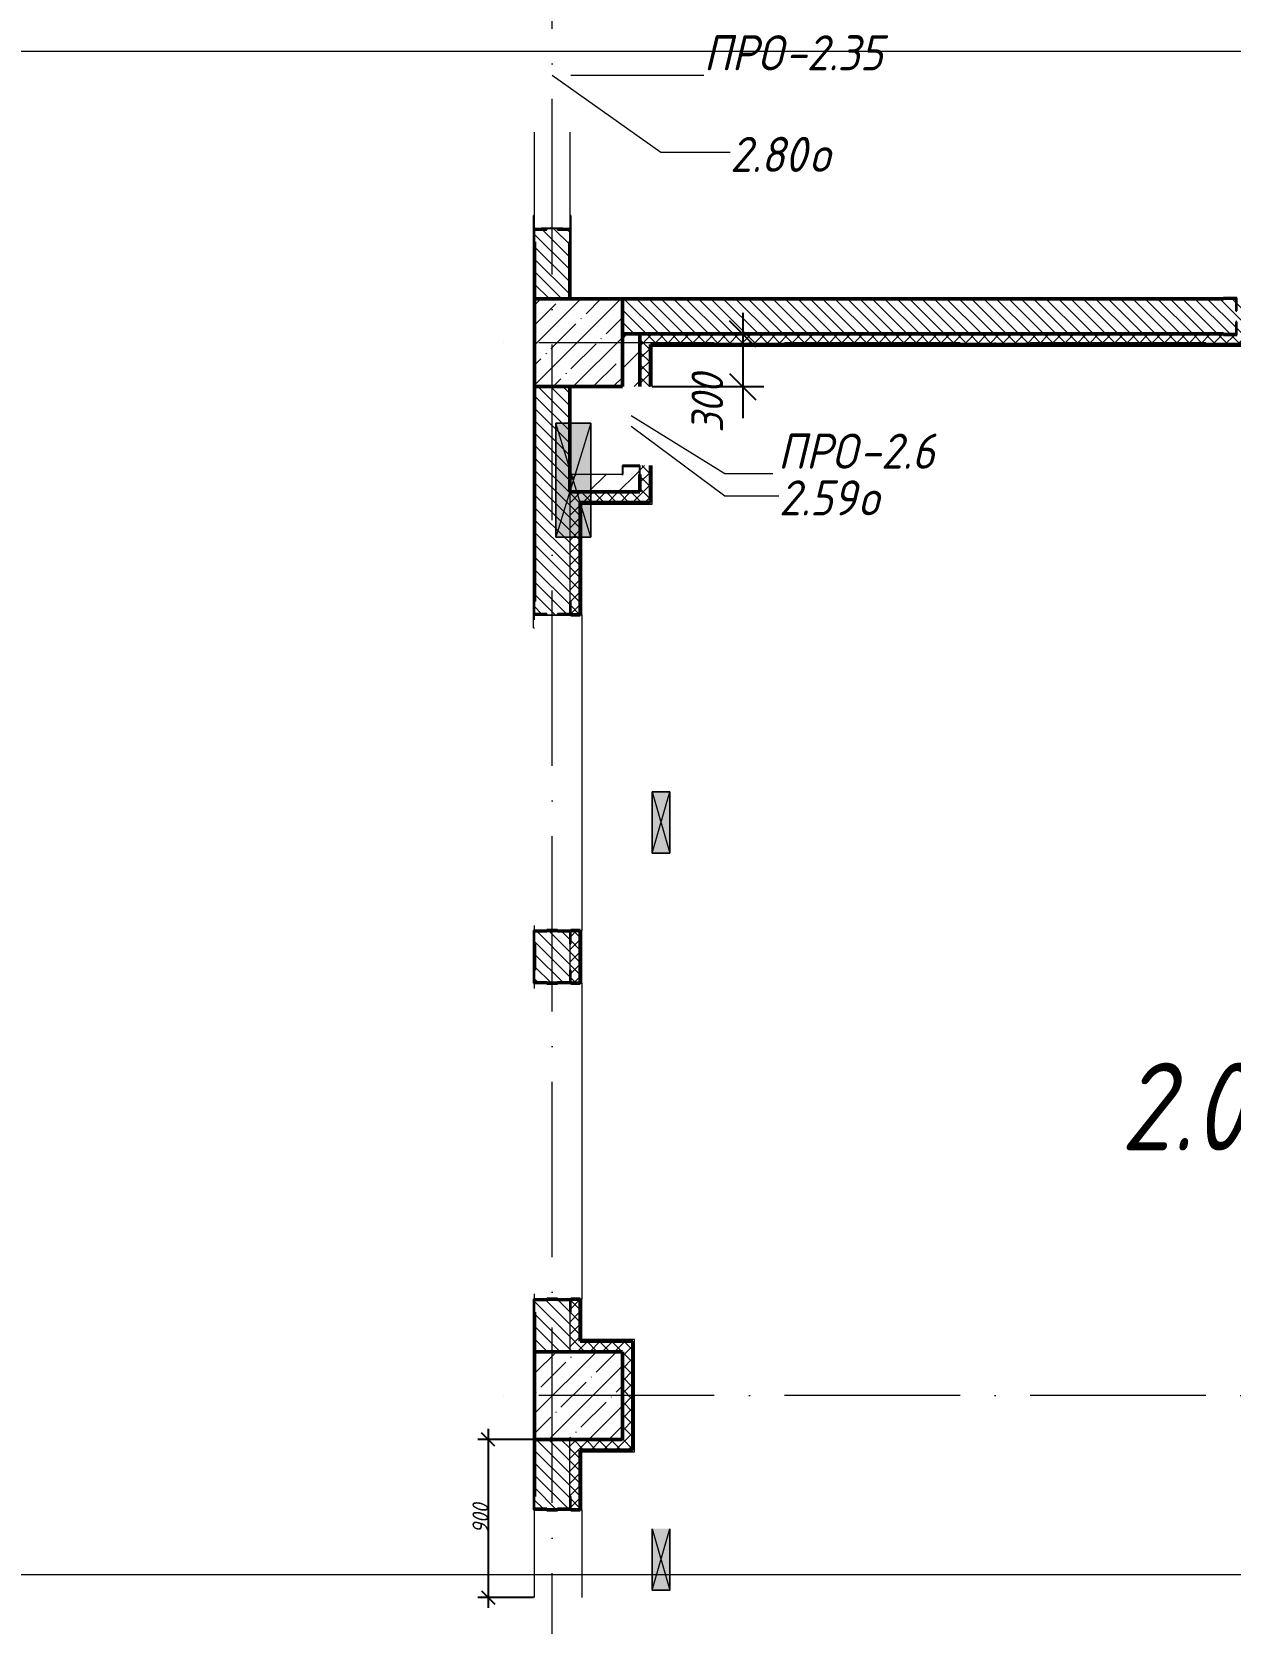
# Model space of a CAD drawing. Header units: millimetres. Extents: x -537608 to 253996, y -217170 to 186033.
# Drawn here: x -94262 to -87435, y -29704 to -20636 of the extents above; entities that cross this region are included whole.
import ezdxf

# ---------------------------------------------------------------- set-up
doc = ezdxf.new("R2010")
doc.units = ezdxf.units.MM
doc.linetypes.add('50_200_ШТРИХ_1Т_ш5_п1_п1_', pattern=[1400, 1000, -200, 0, -200])
for name, color, linetype, lineweight in [('A-____-____-DIMS', 7, 'Continuous', 9), ('A-DETL-GENF-OTLN', 7, 'Continuous', 9), ('A-GENM-____-IDEN', 7, 'Continuous', 9), ('A-GENM-____-MCUT', 7, 'Continuous', 25), ('A-GENM-____-OTLN', 7, 'Continuous', 9), ('A-GENM-____-OTLN-1', 7, 'Continuous', 25), ('A-GLAZ-____-IDEN', 7, 'Continuous', 9), ('A-GLAZ-____-OTLN', 7, 'Continuous', 9), ('A-WALL-____-MCUT-2', 7, 'Continuous', 50), ('A-WALL-____-MCUT-3', 7, 'Continuous', 9), ('A-WALL-____-OTLN', 7, 'Continuous', 9), ('A-WALL-____-PATT-1', 7, 'Continuous', 9), ('A-WALL-FNSH-MCUT-1', 7, 'Continuous', 9), ('I-WALL-____-OTLN', 7, 'Continuous', 9), ('S-COLS-____-MCUT', 7, 'Continuous', 50), ('S-COLS-____-OTLN', 7, 'Continuous', 9), ('S-GRID-____-OTLN-1', 7, '50_200_ШТРИХ_1Т_ш5_п1_п1_', 9), ('Марки помещений', 7, 'Continuous', 9)]:
    doc.layers.add(name, color=color, linetype=linetype, lineweight=lineweight)
doc.layers.add('A-WALL-____-PATT-2', color=7, linetype='Continuous', lineweight=9, true_color=0x787878)
doc.layers.add('G-____-____-SYMB-1', color=9, linetype='Continuous', lineweight=9, true_color=0x808080)
doc.styles.add('ISOCPEUR_I_10', font='isocpeui.ttf', dxfattribs={"width": 0.9, "height": 180})
doc.styles.add('ISOCPEUR_I_3', font='isocpeui.ttf', dxfattribs={"width": 0.85, "height": 2.2})
doc.styles.add('ISOCPEUR_I_7', font='isocpeui.ttf', dxfattribs={"width": 0.9, "height": 90})
doc.styles.add('ISOCPEUR_I_9', font='isocpeui.ttf', dxfattribs={"width": 0.9, "height": 250})
doc.dimstyles.new('ISO-1_8_0_9К_СРЕДНИЙ_Кладочные_2', dxfattribs={"dimscale": 304.8, "dimtxt": 89.638306, "dimasz": 0.246063, "dimexe": 0.19685, "dimexo": 0, "dimgap": 0, "dimtad": 1, "dimdec": 3, "dimrnd": 0.001, "dimdsep": 46, "dimtxsty": 'ISOCPEUR_I_7', "dimblk1": 'OBLIQUE', "dimblk2": 'OBLIQUE', "dimsah": 1, "dimcen": 0.09, "dimdle": 0.19685, "dimazin": 0, "dimtfac": 1, "dimtdec": 4, "dimtix": 1, "dimtmove": 1, "dimatfit": 3, "dimfxl": 1, "dimtvp": 1, "dimtolj": 1, "dimtzin": 0, "dimarcsym": 2})
doc.dimstyles.new('ISO-1_8_0_9К_СРЕДНИЙ_Кладочные_3', dxfattribs={"dimscale": 304.8, "dimtxt": 179.276612, "dimasz": 0.492126, "dimexe": 0.393701, "dimexo": 0, "dimgap": 0, "dimtad": 1, "dimdec": 3, "dimrnd": 0.001, "dimdsep": 46, "dimtxsty": 'ISOCPEUR_I_10', "dimblk1": 'OBLIQUE', "dimblk2": 'OBLIQUE', "dimsah": 1, "dimcen": 0.09, "dimdle": 0.393701, "dimazin": 0, "dimtfac": 1, "dimtdec": 4, "dimtix": 1, "dimtmove": 0, "dimatfit": 3, "dimfxl": 1, "dimtvp": 1, "dimtolj": 1, "dimtzin": 0, "dimarcsym": 2})
pattern_1 = [(135, (-184647.673, -56738.29), (-35.35534, -35.35534), [])]
pattern_2 = [(45, (-184647.67, -56738.29), (-84.85281, 84.85281), [])]
pattern_3 = [(45, (-184647.673, -56738.29), (-35.35534, 35.35534), []), (135, (-184647.673, -56738.29), (-35.35534, -35.35534), [])]

# ---------------------------------------------------------------- blocks, each defined once
blk = doc.blocks.new('BSC_Колонна _Прямоугольная - 500х500-V29-АР1_План отверстий 2 этажа в осях 1-64_А-ГГ')
at = {"layer": 'S-COLS-____-OTLN'}
h = blk.add_hatch(dxfattribs=at)
h.set_pattern_fill('FP_58', color=256, style=0, pattern_type=2)
h.set_pattern_definition([(45, (-93500, -34331.04), (-114.04925, 114.04925), []), (45, (-93385.95, -34331.04), (-114.04925, 114.04925), [201.613, -40.323, 3.353, -36.97])])
h.paths.add_polyline_path([(-250, -250), (250, -250), (250, 250), (-250, 250)], flags=0)
at = {"layer": 'S-COLS-____-MCUT'}
for p, q in [((250, 250), (-250, 250)), ((-250, 250), (-250, -250)), ((250, -250), (250, 250)), ((-250, -250), (250, -250))]:
    blk.add_line(p, q, dxfattribs=at)
blk = doc.blocks.new('BSC_Колонна _Прямоугольная - 500х500-V35-АР1_План отверстий 2 этажа в осях 1-64_А-ГГ')
at = {"layer": 'S-COLS-____-OTLN'}
h = blk.add_hatch(dxfattribs=at)
h.set_pattern_fill('FP_64', color=256, style=0, pattern_type=2)
h.set_pattern_definition([(45, (-93500, -28331.04), (-114.04925, 114.04925), []), (45, (-93385.95, -28331.04), (-114.04925, 114.04925), [201.613, -40.323, 3.353, -36.97])])
h.paths.add_polyline_path([(-250, -250), (250, -250), (250, 250), (-250, 250), (-250, -75.3)], flags=0)
at = {"layer": 'S-COLS-____-MCUT'}
for p, q in [((250, 250), (-250, 250)), ((-250, 250), (-250, -250)), ((250, -250), (250, 250)), ((-250, -250), (250, -250))]:
    blk.add_line(p, q, dxfattribs=at)
blk = doc.blocks.new('Фахверк_СКБ_Уголок - 200_3960-28268576-АР1_План отверстий 2 этажа в осях 1-64_А-ГГ')
at = {"layer": 'A-GENM-____-MCUT'}
for p, q in [((200, 156), (125, 156)), ((125, 156), (125, 81)), ((131, 81), (131, 150)), ((131, 150), (200, 150)), ((200, 150), (200, 156)), ((125, 81), (131, 81)), ((131, 19), (125, 19)), ((125, 19), (125, -56)), ((131, -50), (131, 19)), ((125, -56), (200, -56)), ((200, -50), (131, -50)), ((200, -56), (200, -50))]:
    blk.add_line(p, q, dxfattribs=at)
blk = doc.blocks.new('154_Стойка_СКБ_Уголок - СМ-2480_200-28346303-АР1_План отверстий 2 этажа в осях 1-64_А-ГГ')
at = {"layer": 'A-GENM-____-MCUT'}
for p, q in [((125, 156), (125, 81)), ((200, 156), (125, 156)), ((131, 81), (131, 150)), ((131, 150), (200, 150)), ((200, 150), (200, 156)), ((125, 81), (131, 81)), ((131, 19), (125, 19)), ((125, 19), (125, -56)), ((131, -50), (131, 19)), ((125, -56), (200, -56)), ((200, -50), (131, -50)), ((200, -56), (200, -50))]:
    blk.add_line(p, q, dxfattribs=at)
blk = doc.blocks.new('Стойка_Влож_Полоса боковая - Полоса-28213942-АР1_План отверстий 2 этажа в осях 1-64_А-ГГ')
at = {"layer": 'A-GENM-____-OTLN'}
for p, q in [((-5, 60), (0, 60)), ((-5, -60), (-5, 60)), ((0, 31), (0, -31)), ((0, -60), (-5, -60))]:
    blk.add_line(p, q, dxfattribs=at)
blk = doc.blocks.new('Стойка_Влож_Уголок_Опорный - Уголок-28213941-АР1_План отверстий 2 этажа в осях 1-64_А-ГГ')
at = {"layer": 'A-GENM-____-OTLN'}
for p, q in [((-212, -6), (-212, 0)), ((0, 0), (0, -6)), ((-212, -75), (-212, -6)), ((-212, -6), (-206, -6)), ((-212, -75), (-206, -75)), ((-6, -6), (0, -6)), ((-6, -75), (0, -75)), ((0, -6), (0, -75))]:
    blk.add_line(p, q, dxfattribs=at)
blk = doc.blocks.new('Стойка_Влож_Уголок_Опорный - Уголок-V143-АР1_План отверстий 2 этажа в осях 1-64_А-ГГ')
at = {"layer": 'A-GENM-____-OTLN'}
for p, q in [((-212, -6), (-212, 0)), ((-212, -75), (-212, -6)), ((-212, -6), (-206, -6)), ((-212, -75), (-206, -75))]:
    blk.add_line(p, q, dxfattribs=at)
blk = doc.blocks.new('Фахверк_СКБ_Уголок - 200_3550-28267367-АР1_План отверстий 2 этажа в осях 1-64_А-ГГ')
at = {"layer": 'A-GENM-____-MCUT'}
for p, q in [((200, 156), (125, 156)), ((125, 156), (125, 81)), ((131, 81), (131, 150)), ((131, 150), (200, 150)), ((200, 150), (200, 156)), ((125, 81), (131, 81)), ((131, 19), (125, 19)), ((125, 19), (125, -56)), ((131, -50), (131, 19)), ((125, -56), (200, -56)), ((200, -50), (131, -50)), ((200, -56), (200, -50))]:
    blk.add_line(p, q, dxfattribs=at)
blk = doc.blocks.new('AR_Отверстие прямоугольное _в стене_ - AR_Отверстие прямоугольное _в стене__ОВ-36848196-АР1_План отверстий 2 этажа в осях 1-64_А-ГГ')
at = {"layer": 'A-GLAZ-____-OTLN'}
blk.add_hatch(color=256, dxfattribs=at).paths.add_polyline_path([(-175, -50), (175, -50), (175, 50), (-175, 50), (-175, -47)], flags=0)
at = {"layer": 'A-DETL-GENF-OTLN'}
for p, q in [((-175, -50), (-175, 50)), ((-175, 50), (175, 50)), ((175, 50), (-175, -50)), ((-175, 50), (175, -50)), ((175, 50), (-175, 50)), ((-175, 50), (-175, -50)), ((175, -50), (-175, -50)), ((-175, -50), (175, -50))]:
    blk.add_line(p, q, dxfattribs=at)
blk = doc.blocks.new('AR_Отверстие прямоугольное _в стене_ - AR_Отверстие прямоугольное _в стене__ОВ-36845443-АР1_План отверстий 2 этажа в осях 1-64_А-ГГ')
at = {"layer": 'A-GLAZ-____-OTLN'}
blk.add_hatch(color=256, dxfattribs=at).paths.add_polyline_path([(325, 100), (-325, 100), (-325, -100), (325, -100)], flags=0)
at = {"layer": 'A-DETL-GENF-OTLN'}
for p, q in [((-325, -100), (-325, 100)), ((-325, 100), (325, 100)), ((325, 100), (-325, -100)), ((-325, 100), (325, -100)), ((325, 100), (-325, 100)), ((-325, 100), (-325, -100)), ((325, 100), (325, -100)), ((325, -100), (325, 100)), ((325, -100), (-325, -100)), ((-325, -100), (325, -100))]:
    blk.add_line(p, q, dxfattribs=at)
blk = doc.blocks.new('AR_Отверстие прямоугольное _в стене_ - AR_Отверстие прямоугольное _в стене__ОВ-36848105-АР1_План отверстий 2 этажа в осях 1-64_А-ГГ')
at = {"layer": 'A-GLAZ-____-OTLN'}
blk.add_hatch(color=256, dxfattribs=at).paths.add_polyline_path([(-175, -50), (175, -50), (175, 50), (-175, 50)], flags=0)
at = {"layer": 'A-DETL-GENF-OTLN'}
for p, q in [((-175, -50), (-175, 50)), ((-175, 50), (175, 50)), ((175, 50), (-175, -50)), ((-175, 50), (175, -50)), ((175, 50), (-175, 50)), ((-175, 50), (-175, -50)), ((175, 50), (175, -50)), ((175, -50), (175, 50)), ((175, -50), (-175, -50)), ((-175, -50), (175, -50))]:
    blk.add_line(p, q, dxfattribs=at)
blk = doc.blocks.new('154_Фахверк_СКБ_Швеллер - Тип_100_3960_зеркало-36793856-АР1_План отверстий 2 этажа в осях 1-64_А-ГГ')
at = {"layer": 'A-GENM-____-MCUT'}
for p, q in [((175, 50), (125, 50)), ((125, 50), (125, -50)), ((128, 47), (175, 47)), ((128, -47), (128, 47)), ((175, 47), (175, 50)), ((125, -50), (175, -50)), ((175, -47), (128, -47)), ((175, -50), (175, -47))]:
    blk.add_line(p, q, dxfattribs=at)
blk = doc.blocks.new('DET_L_Линия разрыва - М100-27490010-АР1_План отверстий 2 этажа в осях 1-64_А-ГГ')
at = {"layer": 'A-DETL-GENF-OTLN'}
blk.add_line((14100, 0), (0, 0), dxfattribs=at)
blk = doc.blocks.new('_Oblique')
at = {"color": 0, "linetype": 'ByBlock', "lineweight": -2}
blk.add_line((-0.5, -0.5), (0.5, 0.5), dxfattribs=at)
blk = doc.blocks.new('*D2440')
at = {"layer": 'A-____-____-DIMS', "color": 0, "lineweight": -2, "transparency": 16777216}
for p, q in [((-91661.8, -28597.2), (-91661.8, -29617.2)), ((-91397.7, -28657.2), (-91721.8, -28657.2)), ((-91403.7, -29557.2), (-91721.8, -29557.2))]:
    blk.add_line(p, q, dxfattribs=at)
at = {"layer": 'Defpoints', "color": 0, "transparency": 16777216}
for p in [(-91397.7, -28657.2), (-91661.8, -29557.2), (-91403.7, -29557.2)]:
    blk.add_point(p, dxfattribs=at)
at = {"layer": 'A-____-____-DIMS', "color": 0, "lineweight": -2, "transparency": 16777216, "xscale": 75, "yscale": 75, "zscale": 75}
for p, rotation in [((-91661.8, -28657.2), 90), ((-91661.8, -29557.2), 270)]:
    blk.add_blockref('_Oblique', p, dxfattribs=dict(at, rotation=rotation))
at = {"layer": 'A-____-____-DIMS', "color": 0, "transparency": 16777216, "insert": (-91706.8, -29107.2), "char_height": 90, "width": 409.578, "attachment_point": 5, "rotation": 90, "style": 'ISOCPEUR_I_7'}
blk.add_mtext('\\A1;900', dxfattribs=at)
blk = doc.blocks.new('*D2560')
at = {"layer": 'A-____-____-DIMS', "color": 0, "lineweight": -2, "transparency": 16777216}
for p, q in [((-90211.8, -22237.2), (-90211.8, -22657.2)), ((-90797.7, -22357.2), (-90091.8, -22357.2)), ((-90727.7, -22657.2), (-90091.8, -22657.2)), ((-90211.8, -22657.2), (-90211.8, -22836.4))]:
    blk.add_line(p, q, dxfattribs=at)
at = {"layer": 'Defpoints', "color": 0, "transparency": 16777216}
for p in [(-90797.7, -22357.2), (-90727.7, -22657.2), (-90211.8, -22657.2)]:
    blk.add_point(p, dxfattribs=at)
at = {"layer": 'A-____-____-DIMS', "color": 0, "lineweight": -2, "transparency": 16777216, "xscale": 150, "yscale": 150, "zscale": 150}
for p, rotation in [((-90211.8, -22357.2), 90), ((-90211.8, -22657.2), 270)]:
    blk.add_blockref('_Oblique', p, dxfattribs=dict(at, rotation=rotation))
at = {"layer": 'A-____-____-DIMS', "color": 0, "transparency": 16777216, "insert": (-90503.8, -22921.2), "char_height": 180, "width": 409.578, "attachment_point": 1, "rotation": 90, "line_spacing_factor": 1.149209, "style": 'ISOCPEUR_I_10'}
blk.add_mtext('\\A1;300', dxfattribs=at)

msp = doc.modelspace()

# ---------------------------------------------------------------- hatches: boundary and pattern name
at = {"layer": 'A-WALL-____-PATT-1'}
h = msp.add_hatch(dxfattribs=at)
h.set_pattern_fill('FP_6', color=256, style=0, pattern_type=2)
h.set_pattern_definition(pattern_1)
h.paths.add_polyline_path([(-91197.6725, -22157.2474), (-91197.6725, -21763.2474), (-91266.6725, -21763.2474), (-91266.6725, -21757.2474), (-91328.6725, -21757.2474), (-91328.6725, -21763.2474), (-91397.6725, -21763.2474), (-91397.6725, -22157.2474), (-91237.6725, -22157.2474)], flags=0)
h.paths.add_polyline_path([(-91266.6725, -20057.2474), (-91266.6725, -20051.2474), (-91197.6725, -20051.2474), (-91197.6725, -19657.2474), (-91397.6725, -19657.2474), (-91397.6725, -20051.2474), (-91328.6725, -20051.2474), (-91328.6725, -20057.2474)], flags=0)
h = msp.add_hatch(dxfattribs=at)
h.set_pattern_fill('FP_6', color=256, style=0, pattern_type=2)
h.set_pattern_definition(pattern_1)
h.paths.add_polyline_path([(-83897.6725, -22357.2474), (-83897.6725, -22157.2474), (-87397.6725, -22157.2474), (-87397.6725, -22226.2474), (-87403.6725, -22226.2474), (-87403.6725, -22157.2474), (-90897.6725, -22157.2474), (-90897.6725, -22357.2474), (-87403.6725, -22357.2474), (-87403.6725, -22288.2474), (-87397.6725, -22288.2474), (-87397.6725, -22357.2474), (-83915.8977, -22357.2474)], flags=0)
h = msp.add_hatch(dxfattribs=at)
h.set_pattern_fill('FP_4', color=256, style=0, pattern_type=2)
h.set_pattern_definition(pattern_2)
h.paths.add_polyline_path([(-90800.6725, -23157.2474), (-90800.6725, -23110.2474), (-90894.6725, -23110.2474), (-90894.6725, -23157.2474), (-90847.6725, -23157.2474)], flags=0)
h.paths.add_polyline_path([(-90897.6725, -22657.2474), (-90797.6725, -22657.2474), (-90797.6725, -22357.2474), (-90897.6725, -22357.2474)], flags=0)
h = msp.add_hatch(dxfattribs=at)
h.set_pattern_fill('FP_6', color=256, style=0, pattern_type=2)
h.set_pattern_definition(pattern_1)
h.paths.add_polyline_path([(-91197.6725, -28157.2474), (-91197.6725, -27863.2474), (-91266.6725, -27863.2474), (-91266.6725, -27857.2474), (-91328.6725, -27857.2474), (-91328.6725, -27863.2474), (-91397.6725, -27863.2474), (-91397.6725, -28157.2474)], flags=0)
h.paths.add_polyline_path([(-91266.6725, -26057.2474), (-91266.6725, -26051.2474), (-91197.6725, -26051.2474), (-91197.6725, -25763.2474), (-91266.6725, -25763.2474), (-91266.6725, -25757.2474), (-91328.6725, -25757.2474), (-91328.6725, -25763.2474), (-91397.6725, -25763.2474), (-91397.6725, -26051.2474), (-91328.6725, -26051.2474), (-91328.6725, -26057.2474)], flags=0)
h.paths.add_polyline_path([(-91266.6725, -23957.2474), (-91266.6725, -23951.2474), (-91197.6725, -23951.2474), (-91197.6725, -22657.2474), (-91397.6725, -22657.2474), (-91397.6725, -23951.2474), (-91328.6725, -23951.2474), (-91328.6725, -23957.2474)], flags=0)
h = msp.add_hatch(dxfattribs=at)
h.set_pattern_fill('FP_4', color=256, style=0, pattern_type=2)
h.set_pattern_definition(pattern_2)
h.paths.add_polyline_path([(-91197.6725, -23257.2474), (-90797.6725, -23257.2474), (-90797.6725, -23157.2474), (-91197.6725, -23157.2474)], flags=0)
h = msp.add_hatch(dxfattribs=at)
h.set_pattern_fill('FP_6', color=256, style=0, pattern_type=2)
h.set_pattern_definition(pattern_1)
h.paths.add_polyline_path([(-91357.6725, -31157.2474), (-91197.6725, -31157.2474), (-91197.6725, -30763.2474), (-91266.6725, -30763.2474), (-91266.6725, -30757.2474), (-91328.6725, -30757.2474), (-91328.6725, -30763.2474), (-91397.6725, -30763.2474), (-91397.6725, -31157.2474)], flags=0)
h.paths.add_polyline_path([(-91328.6725, -29057.2474), (-91266.6725, -29057.2474), (-91266.6725, -29051.2474), (-91197.6725, -29051.2474), (-91197.6725, -28657.2474), (-91397.6725, -28657.2474), (-91397.6725, -29051.2474), (-91328.6725, -29051.2474)], flags=0)
at = {"layer": 'A-WALL-____-PATT-2'}
h = msp.add_hatch(dxfattribs=at)
h.set_pattern_fill('FP_7', color=256, style=0, pattern_type=2)
h.set_pattern_definition(pattern_3)
h.paths.add_polyline_path([(-90737.6725, -23317.2474), (-90737.6725, -23107.2474), (-90797.6725, -23107.2474), (-90797.6725, -23317.2474)], flags=0)
h.paths.add_polyline_path([(-90797.6725, -22657.2474), (-90737.6725, -22657.2474), (-90737.6725, -22357.2474), (-90797.6725, -22357.2474)], flags=0)
h = msp.add_hatch(dxfattribs=at)
h.set_pattern_fill('FP_7', color=256, style=0, pattern_type=2)
h.set_pattern_definition(pattern_3)
h.paths.add_polyline_path([(-83967.6725, -22417.2474), (-83957.6725, -22417.2474), (-83957.6725, -22357.2474), (-87397.6725, -22357.2474), (-87397.6725, -22363.2474), (-87472.6725, -22363.2474), (-87472.6725, -22357.2474), (-90737.6725, -22357.2474), (-90737.6725, -22417.2474), (-85683.362, -22417.2474)], flags=0)
h = msp.add_hatch(dxfattribs=at)
h.set_pattern_fill('FP_7', color=256, style=0, pattern_type=2)
h.set_pattern_definition(pattern_3)
h.paths.add_polyline_path([(-91137.6725, -28157.2474), (-91137.6725, -27857.2474), (-91191.6725, -27857.2474), (-91191.6725, -27932.2474), (-91197.6725, -27932.2474), (-91197.6725, -28157.2474)], flags=0)
h.paths.add_polyline_path([(-91137.6725, -26057.2474), (-91137.6725, -25757.2474), (-91191.6725, -25757.2474), (-91191.6725, -25832.2474), (-91197.6725, -25832.2474), (-91197.6725, -25982.2474), (-91191.6725, -25982.2474), (-91191.6725, -26057.2474)], flags=0)
h.paths.add_polyline_path([(-91137.6725, -23957.2474), (-91137.6725, -23257.2474), (-91197.6725, -23257.2474), (-91197.6725, -23882.2474), (-91191.6725, -23882.2474), (-91191.6725, -23957.2474)], flags=0)
h = msp.add_hatch(dxfattribs=at)
h.set_pattern_fill('FP_7', color=256, style=0, pattern_type=2)
h.set_pattern_definition(pattern_3)
h.paths.add_polyline_path([(-91137.6725, -23317.2474), (-90797.6725, -23317.2474), (-90797.6725, -23257.2474), (-91137.6725, -23257.2474)], flags=0)
h = msp.add_hatch(dxfattribs=at)
h.set_pattern_fill('FP_7', color=256, style=0, pattern_type=2)
h.set_pattern_definition(pattern_3)
h.paths.add_polyline_path([(-90897.6725, -28157.2474), (-90837.6725, -28157.2474), (-90837.6725, -28097.2474), (-91137.6725, -28097.2474), (-91137.6725, -28157.2474), (-90985.7549, -28157.2474)], flags=0)
h = msp.add_hatch(dxfattribs=at)
h.set_pattern_fill('FP_7', color=256, style=0, pattern_type=2)
h.set_pattern_definition(pattern_3)
h.paths.add_polyline_path([(-90837.6725, -28717.2474), (-90837.6725, -28157.2474), (-90897.6725, -28157.2474), (-90897.6725, -28717.2474)], flags=0)
h = msp.add_hatch(dxfattribs=at)
h.set_pattern_fill('FP_7', color=256, style=0, pattern_type=2)
h.set_pattern_definition(pattern_3)
h.paths.add_polyline_path([(-90897.6725, -28717.2474), (-90897.6725, -28657.2474), (-91197.6725, -28657.2474), (-91197.6725, -28717.2474), (-90985.7549, -28717.2474)], flags=0)
h = msp.add_hatch(dxfattribs=at)
h.set_pattern_fill('FP_7', color=256, style=0, pattern_type=2)
h.set_pattern_definition(pattern_3)
h.paths.add_polyline_path([(-91197.6725, -31157.2474), (-91137.6725, -31157.2474), (-91137.6725, -30757.2474), (-91191.6725, -30757.2474), (-91191.6725, -30832.2474), (-91197.6725, -30832.2474)], flags=0)
h.paths.add_polyline_path([(-91191.6725, -29057.2474), (-91137.6725, -29057.2474), (-91137.6725, -28717.2474), (-91197.6725, -28717.2474), (-91197.6725, -28982.2474), (-91191.6725, -28982.2474), (-91191.6725, -29051.2474)], flags=0)

# ---------------------------------------------------------------- linework, layer by layer
at = {"layer": 'A-GENM-____-IDEN'}
for p, q in [((-91191.6725, -20882.2474), (-90434.39, -20882.2474)), ((-90847.6725, -22821.597), (-90313.4284, -23152.3215)), ((-90313.4284, -23152.3215), (-90041.0842, -23152.3215))]:
    msp.add_line(p, q, dxfattribs=at)
at = {"layer": 'A-GLAZ-____-IDEN'}
for p, q in [((-91297.6725, -20882.2474), (-90677.7119, -21321.5312)), ((-90677.7119, -21321.5312), (-90284.1014, -21321.5312)), ((-90847.6725, -22882.2474), (-90313.4284, -23278.9179)), ((-90313.4284, -23278.9179), (-90005.5342, -23278.9179))]:
    msp.add_line(p, q, dxfattribs=at)
at = {"layer": 'A-WALL-____-MCUT-2'}
for p, q in [((-91397.6725, -21832.2474), (-91397.6725, -22157.2474)), ((-91197.6725, -22157.2474), (-91197.6725, -21832.2474)), ((-87472.6725, -22157.2474), (-90897.6725, -22157.2474)), ((-87472.6725, -22357.2474), (-90897.6725, -22357.2474)), ((-90797.6725, -22357.2474), (-90797.6725, -22657.2474)), ((-90737.6725, -22417.2474), (-83957.6725, -22417.2474)), ((-90737.6725, -22657.2474), (-90737.6725, -22417.2474)), ((-91397.6725, -22657.2474), (-91397.6725, -23882.2474)), ((-91197.6725, -23257.2474), (-91197.6725, -22657.2474)), ((-90737.6725, -23317.2474), (-90737.6725, -23107.2474)), ((-90797.6725, -23157.2474), (-90797.6725, -23257.2474)), ((-90797.6725, -23257.2474), (-91197.6725, -23257.2474)), ((-91137.6725, -23957.2474), (-91137.6725, -23317.2474)), ((-91137.6725, -23317.2474), (-90737.6725, -23317.2474)), ((-91191.6725, -23957.2474), (-91137.6725, -23957.2474)), ((-91397.6725, -25832.2474), (-91397.6725, -25982.2474)), ((-91266.6725, -25757.2474), (-91328.6725, -25757.2474)), ((-91137.6725, -25757.2474), (-91191.6725, -25757.2474)), ((-91137.6725, -26057.2474), (-91137.6725, -25757.2474)), ((-91328.6725, -26057.2474), (-91266.6725, -26057.2474)), ((-91191.6725, -26057.2474), (-91137.6725, -26057.2474)), ((-91266.6725, -27857.2474), (-91328.6725, -27857.2474)), ((-91137.6725, -27857.2474), (-91191.6725, -27857.2474)), ((-91137.6725, -28097.2474), (-91137.6725, -27857.2474)), ((-91397.6725, -27932.2474), (-91397.6725, -28157.2474)), ((-90837.6725, -28097.2474), (-91137.6725, -28097.2474)), ((-90837.6725, -28717.2474), (-90837.6725, -28097.2474)), ((-91397.6725, -28657.2474), (-91397.6725, -28982.2474)), ((-91137.6725, -28717.2474), (-90837.6725, -28717.2474)), ((-91137.6725, -29057.2474), (-91137.6725, -28717.2474)), ((-91328.6725, -29057.2474), (-91266.6725, -29057.2474)), ((-91191.6725, -29057.2474), (-91137.6725, -29057.2474))]:
    msp.add_line(p, q, dxfattribs=at)
at = {"layer": 'A-WALL-____-MCUT-3'}
for p, q in [((-91197.6725, -23257.2474), (-91197.6725, -23882.2474)), ((-91197.6725, -25832.2474), (-91197.6725, -25982.2474)), ((-91197.6725, -27932.2474), (-91197.6725, -28157.2474)), ((-91197.6725, -28982.2474), (-91197.6725, -28657.2474))]:
    msp.add_line(p, q, dxfattribs=at)
at = {"layer": 'A-WALL-____-OTLN'}
for p, q in [((-91127.6725, -23957.2474), (-91127.6725, -25757.2474)), ((-91127.6725, -26057.2474), (-91127.6725, -27857.2474)), ((-91127.6725, -29057.2474), (-91127.6725, -29557.2474))]:
    msp.add_line(p, q, dxfattribs=at)
at = {"layer": 'A-WALL-FNSH-MCUT-1'}
for p, q in [((-90727.6725, -22427.2474), (-83967.6725, -22427.2474)), ((-90727.6725, -22657.2474), (-90727.6725, -22427.2474)), ((-90727.6725, -23327.2474), (-90727.6725, -23107.2474)), ((-90897.6725, -23157.2474), (-91197.6725, -23157.2474)), ((-91127.6725, -23957.2474), (-91127.6725, -23327.2474)), ((-91127.6725, -23327.2474), (-90727.6725, -23327.2474)), ((-91137.6725, -23957.2474), (-91127.6725, -23957.2474)), ((-91127.6725, -25757.2474), (-91137.6725, -25757.2474)), ((-91127.6725, -26057.2474), (-91127.6725, -25757.2474)), ((-91137.6725, -26057.2474), (-91127.6725, -26057.2474)), ((-91127.6725, -27857.2474), (-91137.6725, -27857.2474)), ((-91127.6725, -28087.2474), (-91127.6725, -27857.2474)), ((-90827.6725, -28087.2474), (-91127.6725, -28087.2474)), ((-90827.6725, -28727.2474), (-90827.6725, -28087.2474)), ((-91127.6725, -28727.2474), (-90827.6725, -28727.2474)), ((-91127.6725, -29057.2474), (-91127.6725, -28727.2474)), ((-91137.6725, -29057.2474), (-91127.6725, -29057.2474))]:
    msp.add_line(p, q, dxfattribs=at)
at = {"layer": 'G-____-____-SYMB-1'}
msp.add_line((-189573.6928, -29427.2474), (-80498.6001, -29427.2474), dxfattribs=at)
at = {"layer": 'I-WALL-____-OTLN'}
for p, q in [((-91397.6725, -21757.2474), (-91397.6725, -21207.2474)), ((-91197.6725, -21207.2474), (-91197.6725, -21757.2474)), ((-91397.6725, -23987.2474), (-91397.6725, -23957.2474)), ((-91397.6725, -25757.2474), (-91397.6725, -25727.2474)), ((-91397.6725, -26087.2474), (-91397.6725, -26057.2474)), ((-91397.6725, -27857.2474), (-91397.6725, -27827.2474)), ((-91397.6725, -29557.2474), (-91397.6725, -29057.2474))]:
    msp.add_line(p, q, dxfattribs=at)
at = {"layer": 'S-GRID-____-OTLN-1'}
for p, q in [((-91297.6725, -61220.8957), (-91297.6725, -6857.3298)), ((-80573.2659, -22407.2474), (-91626.4082, -22407.2474)), ((-80573.2659, -28407.2474), (-91626.4082, -28407.2474))]:
    msp.add_line(p, q, dxfattribs=at)

# ---------------------------------------------------------------- block references
at = {"layer": 'A-DETL-GENF-OTLN', "rotation": 180}
msp.add_blockref('DET_L_Линия разрыва - М100-27490010-АР1_План отверстий 2 этажа в осях 1-64_А-ГГ', (-82227.1575, -20745.4991), dxfattribs=at)
at = {"layer": 'A-GENM-____-OTLN'}
for name, p, rotation in [('Стойка_Влож_Уголок_Опорный - Уголок-28213941-АР1_План отверстий 2 этажа в осях 1-64_А-ГГ', (-91403.6725, -21757.2474), 180), ('Стойка_Влож_Полоса боковая - Полоса-28213942-АР1_План отверстий 2 этажа в осях 1-64_А-ГГ', (-91297.6725, -21757.2474), 269.9999999999999), ('Стойка_Влож_Полоса боковая - Полоса-28213942-АР1_План отверстий 2 этажа в осях 1-64_А-ГГ', (-91297.6725, -23957.2474), 89.99999999999991)]:
    msp.add_blockref(name, p, dxfattribs=dict(at, rotation=rotation))
msp.add_blockref('Стойка_Влож_Уголок_Опорный - Уголок-V143-АР1_План отверстий 2 этажа в осях 1-64_А-ГГ', (-91191.6725, -23957.2474), dxfattribs=at)
at = {"layer": 'A-GENM-____-OTLN-1'}
for name, p, rotation in [('154_Стойка_СКБ_Уголок - СМ-2480_200-28346303-АР1_План отверстий 2 этажа в осях 1-64_А-ГГ', (-91347.6725, -21632.2474), 269.9999999999999), ('Фахверк_СКБ_Уголок - 200_3550-28267367-АР1_План отверстий 2 этажа в осях 1-64_А-ГГ', (-87272.6725, -22207.2474), 180), ('154_Фахверк_СКБ_Швеллер - Тип_100_3960_зеркало-36793856-АР1_План отверстий 2 этажа в осях 1-64_А-ГГ', (-90847.6725, -22982.2474), 270), ('154_Стойка_СКБ_Уголок - СМ-2480_200-28346303-АР1_План отверстий 2 этажа в осях 1-64_А-ГГ', (-91247.6725, -24082.2474), 89.9999999999999), ('Фахверк_СКБ_Уголок - 200_3960-28268576-АР1_План отверстий 2 этажа в осях 1-64_А-ГГ', (-91347.6725, -25632.2474), 269.9999999999999), ('Фахверк_СКБ_Уголок - 200_3960-28268576-АР1_План отверстий 2 этажа в осях 1-64_А-ГГ', (-91247.6725, -26182.2474), 89.9999999999999), ('Фахверк_СКБ_Уголок - 200_3960-28268576-АР1_План отверстий 2 этажа в осях 1-64_А-ГГ', (-91347.6725, -27732.2474), 269.9999999999999), ('Фахверк_СКБ_Уголок - 200_3960-28268576-АР1_План отверстий 2 этажа в осях 1-64_А-ГГ', (-91247.6725, -29182.2474), 89.9999999999999)]:
    msp.add_blockref(name, p, dxfattribs=dict(at, rotation=rotation))
at = {"layer": 'A-GLAZ-____-OTLN'}
for name, p, rotation in [('AR_Отверстие прямоугольное _в стене_ - AR_Отверстие прямоугольное _в стене__ОВ-36845443-АР1_План отверстий 2 этажа в осях 1-64_А-ГГ', (-91177.1575, -23190.6377), 269.9999999999999), ('AR_Отверстие прямоугольное _в стене_ - AR_Отверстие прямоугольное _в стене__ОВ-36848105-АР1_План отверстий 2 этажа в осях 1-64_А-ГГ', (-90677.1575, -25140.6377), 89.99999999999659), ('AR_Отверстие прямоугольное _в стене_ - AR_Отверстие прямоугольное _в стене__ОВ-36848196-АР1_План отверстий 2 этажа в осях 1-64_А-ГГ', (-90677.1575, -29340.6377), 89.99999999999659)]:
    msp.add_blockref(name, p, dxfattribs=dict(at, rotation=rotation))
at = {"layer": 'S-COLS-____-OTLN'}
for name, p in [('BSC_Колонна _Прямоугольная - 500х500-V29-АР1_План отверстий 2 этажа в осях 1-64_А-ГГ', (-91147.6725, -22407.2474)), ('BSC_Колонна _Прямоугольная - 500х500-V35-АР1_План отверстий 2 этажа в осях 1-64_А-ГГ', (-91147.6725, -28407.2474))]:
    msp.add_blockref(name, p, dxfattribs=at)

# ---------------------------------------------------------------- texts
at = {"layer": 'A-GENM-____-IDEN', "char_height": 200, "attachment_point": 1, "style": 'ISOCPEUR_I_9'}
for s, insert, width in [('ПРО', (-90434.39, -20655.1313), 562.784625), ('-2.35', (-89970.0463, -20655.1313), 707.088375), ('ПРО', (-90011.4909, -22925.2054), 562.784625), ('-2.6', (-89547.1471, -22925.2054), 548.35425)]:
    msp.add_mtext(s, dxfattribs=dict(at, insert=insert, width=width))
at = {"layer": 'A-GLAZ-____-IDEN', "char_height": 200, "attachment_point": 1, "style": 'ISOCPEUR_I_9'}
for s, insert, width in [('2.80', (-90284.1014, -21233.9166), 548.35425), ('\\fISOCPEUR|b0|i1|c204|p34|;\\W.9;о', (-89831.6639, -21233.9166), 158.734125), ('2.59', (-90005.5342, -23191.3033), 548.35425), ('\\fISOCPEUR|b0|i1|c204|p34|;\\W.9;о', (-89553.0967, -23191.3033), 158.734125)]:
    msp.add_mtext(s, dxfattribs=dict(at, insert=insert, width=width))
at = {"layer": 'Марки помещений', "insert": (-88060.0034, -26509.8997), "char_height": 500, "width": 785.65375, "attachment_point": 1, "style": 'ISOCPEUR_I_3'}
msp.add_mtext('2.038', dxfattribs=at)

# ---------------------------------------------------------------- dimensions: what is measured, and where the dimension line sits
at = {"layer": 'A-____-____-DIMS'}
dim = msp.add_linear_dim(base=(-90211.7774, -22657.2474), p1=(-90797.6725, -22357.2474), p2=(-90727.6725, -22657.2474), angle=90, dimstyle='ISO-1_8_0_9К_СРЕДНИЙ_Кладочные_3', override={"dimpost": '<>', "dimfxl": 308.058436}, dxfattribs=at)
dim.commit()
dim.dimension.update_dxf_attribs({"geometry": '*D2560', "text_midpoint": (-90383.841, -22836.3682), "dimtype": 160, "text_rotation": 90})
dim = msp.add_linear_dim(base=(-91661.8342, -29557.2474), p1=(-91397.6725, -28657.2474), p2=(-91403.6725, -29557.2474), angle=90, dimstyle='ISO-1_8_0_9К_СРЕДНИЙ_Кладочные_2', override={"dimpost": '<>', "dimfxl": 900.02}, dxfattribs=at)
dim.commit()
dim.dimension.update_dxf_attribs({"geometry": '*D2440', "text_midpoint": (-91706.8342, -29107.2474)})

doc.saveas('drawing.dxf')
